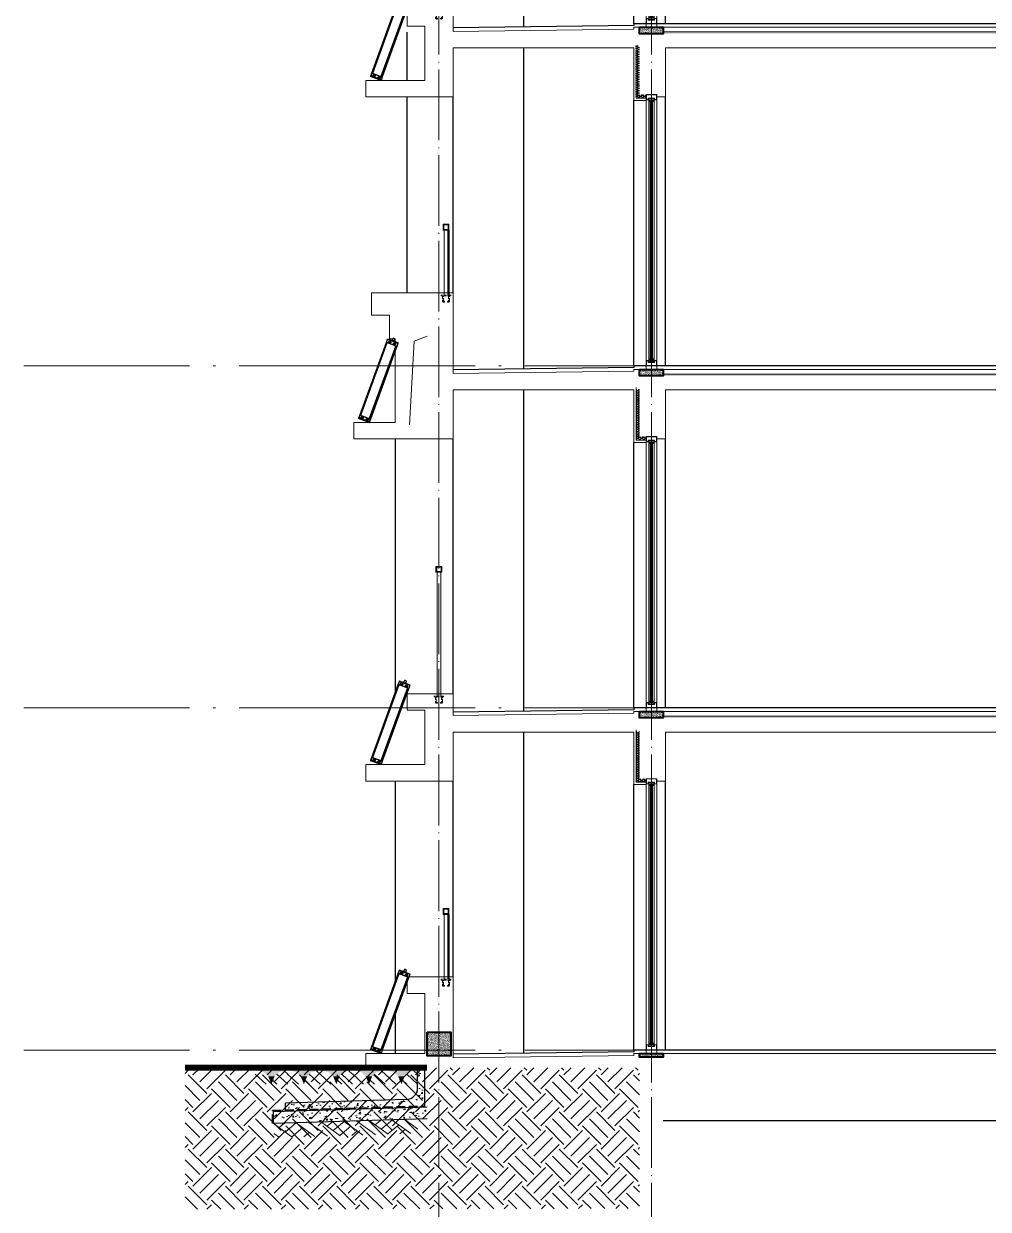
# Model space of a CAD drawing. Extents: x -518115 to 1124316, y -209821 to 1628073.
# Drawn here: x 841284 to 849455, y -118226 to -108176 of the extents above; entities that cross this region are included whole.
import ezdxf

# ---------------------------------------------------------------- set-up
doc = ezdxf.new("R2010")
doc.units = 0
doc.header["$LTSCALE"] = 1000
doc.header["$MEASUREMENT"] = 0
for name, pattern in [('#P_--_20B1_001_t3$0$DASH', [0.35, 0.25, -0.1]), ('DASH', [0.35, 0.25, -0.1]), ('DOTE', [2.42, 2, -0.2, 0.02, -0.2])]:
    doc.linetypes.add(name, pattern=pattern)
for name, color, linetype in [('5-平立面看线1', 45, 'Continuous'), ('COLUMN', 9, 'Continuous'), ('Stair-栏杆', 142, 'Continuous'), ('实线层', 7, 'Continuous'), ('看线', 251, 'Continuous'), ('立面-看线', 251, 'Continuous')]:
    doc.layers.add(name, color=color, linetype=linetype)
for name, color, linetype, lineweight in [('DOTE', 19, 'DOTE', 9), ('PUB_HATCH', 8, 'Continuous', 9), ('S_WINDOW', 144, 'Continuous', 15), ('WALL', 9, 'Continuous', 40), ('内粉刷', 37, 'Continuous', 9), ('填充', 251, 'Continuous', 5), ('立面-中轮廓线', 213, 'Continuous', 35), ('立面-普通轮廓', 7, 'Continuous', 18), ('立面-栏杆', 105, 'Continuous', 15), ('立面-洞口示意', 152, 'Continuous', 13), ('立面-窗', 129, 'Continuous', 30), ('立面-窗开启线', 250, 'Continuous', 13), ('粉刷', 251, 'Continuous', 9), ('细细', 250, 'Continuous', 0)]:
    doc.layers.add(name, color=color, linetype=linetype, lineweight=lineweight)
pattern_1 = [(0, (45447.71, -496523.398), (16.66875, 9.623705), [11.1125, -22.225]), (120, (45447.71, -496523.398), (-16.66874801, 9.62370845), [11.1125, -22.225]), (60, (45447.71, -496523.398), (1.99e-06, 19.24741345), [-22.225, 11.1125])]
pattern_2 = [(315, (145053.3697, 680712.4302), (-1.76776695, -1.76776695), []), (315, (145054.5482, 680712.4302), (-1.76776695, -1.76776695), [])]
pattern_3 = [(315, (145053.3697, 678374.192), (-1.76776695, -1.76776695), []), (315, (145054.5482, 678374.192), (-1.76776695, -1.76776695), [])]
pattern_4 = [(0, (45447.71, -499423.398), (16.66875, 9.623705), [11.1125, -22.225]), (120, (45447.71, -499423.398), (-16.66874801, 9.62370845), [11.1125, -22.225]), (60, (45447.71, -499423.398), (1.99e-06, 19.24741345), [-22.225, 11.1125])]
pattern_5 = [(50, (28072.99, 249033.25), (143.452037, -12.550427), [15, -165]), (355, (28072.99, 249033.25), (-27.750267, 150.438427), [12, -132]), (100.4514, (28084.94, 249032.2), (115.701876, 137.88791), [12.74804, -140.22842]), (46.1842, (28072.99, 249073.25), (213.44821, -33.1038), [22.5, -247.5]), (96.6356, (28090.77, 249070.5), (186.93254, 194.82357), [19.12206, -210.3426]), (351.1842, (28072.99, 249073.25), (186.93239, 194.82372), [18, -198]), (21, (28092.99, 249063.25), (119.38141, -80.52378), [15, -165]), (326, (28092.99, 249063.25), (48.663066, 145.03001), [12, -132]), (71.4514, (28102.93, 249056.54), (168.044526, 64.5061), [12.74804, -140.22842]), (37.5, (28072.986, 249033.25), (2.431971, 66.578771), [0, -130.4, 0, -134, 0, -132.5]), (7.5, (28072.986, 249033.25), (52.613907, 78.882342), [0, -76.4, 0, -127.4, 0, -50.5]), (327.5, (28028.386, 249033.25), (106.764487, -4.510974), [0, -50, 0, -156, 0, -207]), (317.5, (28008.39, 249033.25), (116.637234, 20.020996), [0, -65, 0, -103.6, 0, -147])]
pattern_6 = [(0, (-256764.401, -291910.8335), (16.66875, 9.623705), [11.1125, -22.225]), (120, (-256764.401, -291910.8335), (-16.66874801, 9.62370845), [11.1125, -22.225]), (60, (-256764.401, -291910.8335), (1.99e-06, 19.24741345), [-22.225, 11.1125])]
pattern_7 = [(315, (-218910.2607, -140541.0897), (-1.767766953, -1.767766953), []), (315, (-218909.0822, -140541.0897), (-1.767766953, -1.767766953), [])]
pattern_8 = [(315, (-218910.2607, -141979.3279), (-1.767766953, -1.767766953), []), (315, (-218909.0822, -141979.3279), (-1.767766953, -1.767766953), [])]
pattern_9 = [(0, (-259464.401, -291910.8335), (16.66875, 9.623705), [11.1125, -22.225]), (120, (-259464.401, -291910.8335), (-16.66874801, 9.62370845), [11.1125, -22.225]), (60, (-259464.401, -291910.8335), (1.99e-06, 19.24741345), [-22.225, 11.1125])]

# ---------------------------------------------------------------- blocks, each defined once
blk = doc.blocks.new('A$C3A5F60BE')
at = {"layer": 'Stair-栏杆'}
h = blk.add_hatch(dxfattribs=at)
h.set_pattern_fill('水域', color=5, scale=5)
h.set_pattern_definition([(0, (-542648.838, -108936.119), (0, 10.23622015), [1.2795276, -8.956693]), (26.5650512, (-542647.5587, -108936.119), (10.236220737, 9.4e-08), [1.4305551, -21.458329]), (333.4349488, (-542639.8815, -108935.479), (10.23622078, -4e-09), [1.4305551, -21.458329]), (45, (-542646.279, -108935.479), (0, 10.2362206), [1.80952525, -12.666676]), (135, (-542639.8815, -108935.479), (-10.2362206, 1e-15), [1.80952525, -12.666676]), (26.5650512, (-542644.9996, -108934.1997), (10.236220737, 9.4e-08), [1.4305551, -21.458329]), (333.4349488, (-542642.4406, -108933.56), (10.23622078, -4e-09), [1.4305551, -21.458329]), (0, (-542643.72, -108933.56), (0, 10.23622015), [1.2795276, -8.956693])])
h.paths.add_polyline_path([(15, 0), (25, 0), (25, 550), (15, 550)])
at = {"layer": 'Stair-栏杆', "color": 5}
blk.add_lwpolyline([(25, 550), (25, 550), (25, 0), (25, 0)], close=True, dxfattribs=at)
at = {"layer": '立面-栏杆'}
for p, q in [((-15, 0), (-15, 550)), ((15, 550), (15, 0))]:
    blk.add_line(p, q, dxfattribs=at)
at = {"layer": '立面-栏杆', "linetype": 'DASH', "ltscale": 0.1}
for p, q in [((40, 0), (-40, 0)), ((-40, 0), (-40, -7)), ((40, -7), (40, 0)), ((-40, -7), (-30, -7)), ((-30, -7), (-30, -51)), ((-22, -7), (22, -7)), ((-22, -51), (-22, -7)), ((-15, -53), (-21, -53)), ((-21, -60), (-15, -60)), ((-13, -57), (-13, -56)), ((13, -56), (13, -57)), ((21, -53), (15, -53)), ((15, -60), (21, -60)), ((22, -7), (22, -51)), ((30, -7), (40, -7)), ((30, -51), (30, -7))]:
    blk.add_line(p, q, dxfattribs=at)
at = {"layer": '立面-栏杆'}
for points in [[(25, 600), (-25, 600), (-25, 550), (25, 550)], [(19, 594), (-19, 594), (-19, 556), (19, 556)]]:
    blk.add_lwpolyline(points, close=True, dxfattribs=at)
at = {"layer": '立面-栏杆', "linetype": 'DASH', "ltscale": 0.1}
for centre, major_axis, start_param, end_param in [((-21, -51), (6.36, 6.36), 2.356194, 3.926991), ((-21, -51), (1.27, 1.27), 2.356194, 3.926991), ((-15, -56), (1.91, 1.91), 5.497787, 7.068583), ((-15, -57), (1.91, 1.91), 3.926991, 5.497787), ((15, -56), (1.91, 1.91), 0.785398, 2.356194), ((17, -55), (3.53, 3.53), 2.748894, 3.534292), ((21, -51), (-6.36, 6.36), 2.356194, 3.926991), ((21, -51), (-1.27, 1.27), 2.356194, 3.926991)]:
    blk.add_ellipse(centre, major_axis=major_axis, ratio=1, start_param=start_param, end_param=end_param, dxfattribs=at)
blk = doc.blocks.new('afzdfsregf')
at = {"layer": '细细'}
h = blk.add_hatch(dxfattribs=at)
h.set_pattern_fill('金属', color=256, style=0)
h.set_pattern_definition(pattern_2)
h.paths.add_polyline_path([(221064, 608914), (221044, 608914), (221044, 608927), (220994, 608927), (220994, 608914), (220974, 608914), (220974, 608959), (221064, 608959)])
h.paths.add_polyline_path([(221046, 608929), (221046, 608916), (221062, 608916), (221062, 608957), (220976, 608957), (220976, 608916), (220992, 608916), (220992, 608929)], flags=16)
h = blk.add_hatch(dxfattribs=at)
h.set_pattern_fill('金属', color=256, style=0)
h.set_pattern_definition(pattern_2)
h.paths.add_polyline_path([(220996, 608925), (220996, 608900), (221008, 608900), (221008, 608910), (221029, 608910), (221029, 608900), (221041, 608900), (221041, 608925)])
h.paths.add_polyline_path([(221039, 608923), (221039, 608902), (221031, 608902), (221031, 608912), (221006, 608912), (221006, 608902), (220998, 608902), (220998, 608923)], flags=16)
h = blk.add_hatch(color=256, dxfattribs=at)
edge = h.paths.add_edge_path()
edge.add_line((221023, 608910), (221023, 608898))
edge.add_arc((221019, 608890), 9.44, 61.5175, 118.4825)
edge.add_line((221014, 608898), (221014, 608910))
edge.add_arc((221019, 608919), 9.44, 241.5175, 298.4825)
h = blk.add_hatch(color=256, dxfattribs=at)
edge = h.paths.add_edge_path()
edge.add_line((221023, 606707), (221023, 606719))
edge.add_arc((221019, 606728), 9.44, 241.5175, 298.4825, ccw=False)
edge.add_line((221014, 606719), (221014, 606707))
edge.add_arc((221019, 606699), 9.44, 61.5175, 118.4825, ccw=False)
h = blk.add_hatch(dxfattribs=at)
h.set_pattern_fill('金属', color=256, style=0)
h.set_pattern_definition(pattern_3)
h.paths.add_polyline_path([(221064, 606704), (221044, 606704), (221044, 606690), (220994, 606690), (220994, 606704), (220974, 606704), (220974, 606659), (221064, 606659)])
h.paths.add_polyline_path([(221046, 606688), (221046, 606702), (221062, 606702), (221062, 606661), (220976, 606661), (220976, 606702), (220992, 606702), (220992, 606688)], flags=16)
h = blk.add_hatch(dxfattribs=at)
h.set_pattern_fill('金属', color=256, style=0)
h.set_pattern_definition(pattern_3)
h.paths.add_polyline_path([(220996, 606692), (220996, 606717), (221008, 606717), (221008, 606707), (221029, 606707), (221029, 606717), (221041, 606717), (221041, 606692)])
h.paths.add_polyline_path([(221039, 606694), (221039, 606715), (221031, 606715), (221031, 606705), (221006, 606705), (221006, 606715), (220998, 606715), (220998, 606694)], flags=16)
at = {"layer": 'S_WINDOW'}
for p, q in [((220974, 606704), (220974, 608914)), ((220996, 606717), (220996, 608900)), ((221041, 606717), (221041, 608900)), ((221064, 606704), (221064, 608914))]:
    blk.add_line(p, q, dxfattribs=at)
for points in [[(220974, 608959), (220974, 608914), (220994, 608914), (220994, 608927), (221044, 608927), (221044, 608914), (221064, 608914), (221064, 608959)], [(220976, 608957), (220976, 608916), (220992, 608916), (220992, 608929), (221046, 608929), (221046, 608916), (221062, 608916), (221062, 608957)], [(220996, 608925), (220996, 608900), (221008, 608900), (221008, 608910), (221029, 608910), (221029, 608900), (221041, 608900), (221041, 608925)], [(220998, 608923), (220998, 608902), (221006, 608902), (221006, 608912), (221031, 608912), (221031, 608902), (221039, 608902), (221039, 608923)], [(220974, 606659), (220974, 606704), (220994, 606704), (220994, 606690), (221044, 606690), (221044, 606704), (221064, 606704), (221064, 606659)], [(220976, 606661), (220976, 606702), (220992, 606702), (220992, 606688), (221046, 606688), (221046, 606702), (221062, 606702), (221062, 606661)], [(220996, 606692), (220996, 606717), (221008, 606717), (221008, 606707), (221029, 606707), (221029, 606717), (221041, 606717), (221041, 606692)], [(220998, 606694), (220998, 606715), (221006, 606715), (221006, 606705), (221031, 606705), (221031, 606715), (221039, 606715), (221039, 606694)]]:
    blk.add_lwpolyline(points, close=True, dxfattribs=at)
at = {"layer": '细细'}
for points in [[(221008, 608900), (221008, 606717)], [(221014, 606719), (221014, 608910)], [(221023, 606719), (221023, 608910)], [(221029, 608900), (221029, 606717)]]:
    blk.add_lwpolyline(points, dxfattribs=at)
for points in [[(221023, 608910), (221023, 608898, 0.253805), (221014, 608898), (221014, 608910, 0.253805)], [(221023, 606707), (221023, 606719, -0.253805), (221014, 606719), (221014, 606707, -0.253805)]]:
    blk.add_lwpolyline(points, format="xyb", close=True, dxfattribs=at)
blk = doc.blocks.new('A$C39C008DC')
at = {"layer": '实线层', "color": 5}
for p, q in [((255, 678), (265, 706)), ((255, 678), (265, 706)), ((355, 674), (265, 706)), ((355, 674), (265, 706)), ((265, 706), (265, 706)), ((304, 696), (311, 715)), ((326, 709), (311, 715)), ((319, 690), (326, 709)), ((31, 60), (256, 678)), ((257, 678), (32, 60)), ((32, 60), (257, 677)), ((260, 676), (35, 59)), ((260, 676), (36, 59)), ((334, 649), (109, 32)), ((334, 649), (110, 32)), ((118, 29), (343, 646)), ((343, 646), (119, 29)), ((119, 29), (344, 646)), ((345, 645), (255, 678)), ((353, 669), (263, 702)), ((353, 669), (264, 702)), ((280, 678), (281, 681)), ((282, 676), (280, 678)), ((281, 672), (286, 685)), ((281, 681), (284, 681)), ((285, 676), (282, 676)), ((284, 681), (286, 679)), ((286, 679), (285, 676)), ((304, 696), (297, 695)), ((323, 685), (297, 695)), ((304, 696), (319, 690)), ((319, 690), (323, 685)), ((321, 657), (326, 671)), ((321, 663), (322, 666)), ((323, 661), (321, 663)), ((322, 666), (324, 667)), ((325, 662), (323, 661)), ((324, 667), (326, 664)), ((326, 664), (325, 662)), ((345, 646), (355, 674)), ((345, 645), (355, 673)), ((355, 673), (355, 673)), ((31, 61), (20, 32)), ((30, 61), (20, 33)), ((110, 0), (20, 33)), ((20, 33), (20, 33)), ((110, 0), (20, 32)), ((112, 5), (22, 38)), ((111, 5), (22, 37)), ((120, 28), (30, 61)), ((120, 28), (32, 60)), ((54, 49), (49, 35)), ((50, 45), (49, 42)), ((49, 42), (51, 40)), ((53, 45), (50, 45)), ((51, 40), (53, 40)), ((54, 43), (53, 45)), ((53, 40), (54, 43)), ((93, 29), (92, 26)), ((92, 26), (94, 24)), ((98, 33), (93, 20)), ((96, 29), (93, 29)), ((94, 24), (97, 24)), ((98, 27), (96, 29)), ((97, 24), (98, 27)), ((120, 28), (110, 0)), ((120, 28), (110, 0)), ((110, 0), (110, 0))]:
    blk.add_line(p, q, dxfattribs=at)
for points in [[(263, 702), (263, 702), (263, 702), (264, 702), (264, 702)], [(353, 669), (353, 669), (353, 669), (353, 669), (353, 669)], [(22, 38), (22, 37), (22, 37), (22, 37), (22, 37)], [(112, 5), (112, 5), (112, 5), (111, 5), (111, 5)]]:
    blk.add_lwpolyline(points, dxfattribs=at)
for centre, radius in [((283, 679), 10), ((283, 679), 9.5), ((323, 664), 10), ((323, 664), 9.5), ((52, 42), 9.5), ((52, 42), 10), ((95, 26), 10), ((95, 26), 9.5)]:
    blk.add_circle(centre, radius, dxfattribs=at)
for centre, start, end in [((265, 706), 70, 160), ((355, 673), 340, 70), ((20, 33), 160, 250), ((110, 0), 250, 340)]:
    blk.add_arc(centre, 0.5, start, end, dxfattribs=at)
blk = doc.blocks.new('A$C1D9D50FA')
at = {"layer": '立面-栏杆'}
for p, q in [((-15, 0), (-15, 1050)), ((15, 1050), (15, 0))]:
    blk.add_line(p, q, dxfattribs=at)
at = {"layer": '立面-栏杆', "linetype": 'DASH', "ltscale": 0.1}
for p, q in [((40, 0), (-40, 0)), ((-40, 0), (-40, -7)), ((40, -7), (40, 0)), ((-40, -7), (-30, -7)), ((-30, -7), (-30, -51)), ((-22, -7), (22, -7)), ((-22, -51), (-22, -7)), ((-15, -53), (-21, -53)), ((-21, -60), (-15, -60)), ((-13, -57), (-13, -56)), ((13, -56), (13, -57)), ((21, -53), (15, -53)), ((15, -60), (21, -60)), ((22, -7), (22, -51)), ((30, -7), (40, -7)), ((30, -51), (30, -7))]:
    blk.add_line(p, q, dxfattribs=at)
at = {"layer": '立面-栏杆'}
for points in [[(25, 1100), (-25, 1100), (-25, 1050), (25, 1050)], [(19, 1094), (-19, 1094), (-19, 1056), (19, 1056)]]:
    blk.add_lwpolyline(points, close=True, dxfattribs=at)
at = {"layer": '立面-栏杆', "linetype": 'DASH', "ltscale": 0.1}
for centre, major_axis, start_param, end_param in [((-21, -51), (6.36, 6.36), 2.356194, 3.926991), ((-21, -51), (1.27, 1.27), 2.356194, 3.926991), ((-15, -56), (1.91, 1.91), 5.497787, 7.068583), ((-15, -57), (1.91, 1.91), 3.926991, 5.497787), ((15, -56), (1.91, 1.91), 0.785398, 2.356194), ((17, -55), (3.53, 3.53), 2.748894, 3.534292), ((21, -51), (-6.36, 6.36), 2.356194, 3.926991), ((21, -51), (-1.27, 1.27), 2.356194, 3.926991)]:
    blk.add_ellipse(centre, major_axis=major_axis, ratio=1, start_param=start_param, end_param=end_param, dxfattribs=at)
blk = doc.blocks.new('$LinePat$素土夯实')
at = {"color": 0}
for p, q in [((0, -210), (210, 0)), ((120, -300), (420, 0)), ((420, 0), (608, -188)), ((495, -300), (795, 0)), ((615, 0), (705, -90)), ((315, -105), (502, -293)), ((210, -210), (300, -300)), ((705, -300), (795, -210))]:
    blk.add_line(p, q, dxfattribs=at)
blk = doc.blocks.new('$LinePat$自然土壤')
at = {"color": 0}
for p, q in [((0, -90), (71, -19)), ((0, -300), (211, -89)), ((210, -300), (286, -224)), ((420, -300), (630, -90))]:
    blk.add_line(p, q, dxfattribs=at)
for points in [[(0, 0), (630, 0), (168, -45), (462, -45)], [(168, -45), (462, -45), (252, -132), (378, -132)], [(252, -132), (378, -132), (315, -300)]]:
    blk.add_solid(points, dxfattribs=at)
blk = doc.blocks.new('sanshui')
at = {"layer": '粉刷'}
h = blk.add_hatch(dxfattribs=at)
h.set_pattern_fill('混凝土', color=256, scale=20)
h.set_pattern_definition(pattern_5)
edge = h.paths.add_edge_path()
edge.add_line((346318, 427330), (346258, 427330))
edge.add_line((346258, 427330), (346258, 427160))
edge.add_arc((346158, 427160), 100, 271.7184, 360, ccw=False)
edge.add_line((346161, 427060), (345138, 427030))
edge.add_line((345138, 427030), (345138, 426970))
edge.add_line((345138, 426970), (346318, 427005))
edge.add_line((346318, 427005), (346318, 427330))
h = blk.add_hatch(dxfattribs=at)
h.set_pattern_fill('混凝土', color=256, scale=20)
h.set_pattern_definition(pattern_5)
h.paths.add_polyline_path([(346338, 426896), (346338, 426996), (345038, 426957), (345038, 426857)])
at = {"layer": 'COLUMN'}
for p, q in [((346258, 427330), (346318, 427330)), ((346258, 427160), (346258, 427330)), ((346318, 426995), (346318, 427330)), ((346161, 427060), (345138, 427030)), ((345138, 426960), (345138, 427030)), ((346338, 426996), (345038, 426957)), ((345038, 426857), (345038, 426957)), ((346338, 426896), (345038, 426857))]:
    blk.add_line(p, q, dxfattribs=at)
blk.add_arc((346158, 427160), 100, 271.7184, 0, dxfattribs=at)
at = {"layer": '立面-中轮廓线', "linetype": 'DASH', "ltscale": 0.3}
blk.add_lwpolyline([(345028, 426857), (345028, 426966), (346318, 427005)], dxfattribs=at)
at = {"layer": '粉刷'}
blk.add_line((344881, 427330), (346258, 427330), dxfattribs=at)
at = {"layer": '粉刷', "yscale": 0.4, "zscale": 0.4}
for name, p, xscale, rotation in [('$LinePat$自然土壤', (345157, 427310), -0.4369306507241237, 359.9999999999903), ('$LinePat$自然土壤', (345432, 427310), -0.4369306507241237, 359.9999999999903), ('$LinePat$自然土壤', (345707, 427310), -0.4369306507241237, 359.9999999999903), ('$LinePat$自然土壤', (345983, 427310), -0.4369306507241237, 359.9999999999903), ('$LinePat$自然土壤', (346258, 427310), -0.4369306507241237, 359.9999999999903), ('$LinePat$素土夯实', (345444, 426869), -0.5117605352322558, 1.718358001643932), ('$LinePat$素土夯实', (345851, 426881), -0.5117605352322558, 1.718358001643932), ('$LinePat$素土夯实', (346258, 426893), -0.5117605352322558, 1.718358001643932)]:
    blk.add_blockref(name, p, dxfattribs=dict(at, xscale=xscale, rotation=rotation))
blk = doc.blocks.new('A$C7DFF5D65')
at = {"layer": '立面-普通轮廓'}
blk.add_lwpolyline([(0, 0), (-1100, 0), (-1100, 2200), (0, 2200)], close=True, dxfattribs=at)
at = {"layer": '立面-窗'}
blk.add_lwpolyline([(-50, 50), (-1050, 50), (-1050, 2150), (-50, 2150)], close=True, dxfattribs=at)
at = {"layer": '立面-窗开启线', "linetype": '#P_--_20B1_001_t3$0$DASH', "ltscale": 0.5}
blk.add_lwpolyline([(-50, 2150), (-1100, 1100), (-50, 50)], dxfattribs=at)
blk = doc.blocks.new('zrszerf')
at = {"layer": '细细'}
h = blk.add_hatch(dxfattribs=at)
h.set_pattern_fill('金属', color=256, style=0)
h.set_pattern_definition(pattern_7)
h.paths.add_polyline_path([(257695, 608543), (257715, 608543), (257715, 608557), (257765, 608557), (257765, 608543), (257785, 608543), (257785, 608588), (257695, 608588)])
h.paths.add_polyline_path([(257713, 608559), (257713, 608545), (257697, 608545), (257697, 608586), (257783, 608586), (257783, 608545), (257767, 608545), (257767, 608559)], flags=16)
h = blk.add_hatch(dxfattribs=at)
h.set_pattern_fill('金属', color=256, style=0)
h.set_pattern_definition(pattern_7)
h.paths.add_polyline_path([(257762, 608555), (257762, 608530), (257750, 608530), (257750, 608540), (257729, 608540), (257729, 608530), (257717, 608530), (257717, 608555)])
h.paths.add_polyline_path([(257719, 608553), (257719, 608532), (257727, 608532), (257727, 608542), (257752, 608542), (257752, 608532), (257760, 608532), (257760, 608553)], flags=16)
h = blk.add_hatch(color=256, dxfattribs=at)
edge = h.paths.add_edge_path()
edge.add_line((257735, 608540), (257735, 608528))
edge.add_arc((257740, 608520), 9.44, 61.5175, 118.4825, ccw=False)
edge.add_line((257744, 608528), (257744, 608540))
edge.add_arc((257740, 608548), 9.44, 241.5175, 298.4825, ccw=False)
h = blk.add_hatch(dxfattribs=at)
h.set_pattern_fill('金属', color=256, style=0)
h.set_pattern_definition(pattern_8)
h.paths.add_polyline_path([(257695, 607233), (257715, 607233), (257715, 607220), (257765, 607220), (257765, 607233), (257785, 607233), (257785, 607188), (257695, 607188)])
h.paths.add_polyline_path([(257713, 607218), (257713, 607231), (257697, 607231), (257697, 607190), (257783, 607190), (257783, 607231), (257767, 607231), (257767, 607218)], flags=16)
h = blk.add_hatch(dxfattribs=at)
h.set_pattern_fill('金属', color=256, style=0)
h.set_pattern_definition(pattern_8)
h.paths.add_polyline_path([(257762, 607222), (257762, 607247), (257750, 607247), (257750, 607237), (257729, 607237), (257729, 607247), (257717, 607247), (257717, 607222)])
h.paths.add_polyline_path([(257719, 607224), (257719, 607245), (257727, 607245), (257727, 607235), (257752, 607235), (257752, 607245), (257760, 607245), (257760, 607224)], flags=16)
h = blk.add_hatch(color=256, dxfattribs=at)
edge = h.paths.add_edge_path()
edge.add_line((257735, 607237), (257735, 607249))
edge.add_arc((257740, 607257), 9.44, 241.5175, 298.4825)
edge.add_line((257744, 607249), (257744, 607237))
edge.add_arc((257740, 607229), 9.44, 61.5175, 118.4825)
at = {"layer": 'S_WINDOW'}
for p, q in [((257695, 607233), (257695, 608543)), ((257717, 607247), (257717, 608530)), ((257762, 607247), (257762, 608530)), ((257785, 607233), (257785, 608543))]:
    blk.add_line(p, q, dxfattribs=at)
for points in [[(257785, 608588), (257785, 608543), (257765, 608543), (257765, 608557), (257715, 608557), (257715, 608543), (257695, 608543), (257695, 608588)], [(257783, 608586), (257783, 608545), (257767, 608545), (257767, 608559), (257713, 608559), (257713, 608545), (257697, 608545), (257697, 608586)], [(257762, 608555), (257762, 608530), (257750, 608530), (257750, 608540), (257729, 608540), (257729, 608530), (257717, 608530), (257717, 608555)], [(257760, 608553), (257760, 608532), (257752, 608532), (257752, 608542), (257727, 608542), (257727, 608532), (257719, 608532), (257719, 608553)], [(257785, 607188), (257785, 607233), (257765, 607233), (257765, 607220), (257715, 607220), (257715, 607233), (257695, 607233), (257695, 607188)], [(257783, 607190), (257783, 607231), (257767, 607231), (257767, 607218), (257713, 607218), (257713, 607231), (257697, 607231), (257697, 607190)], [(257762, 607222), (257762, 607247), (257750, 607247), (257750, 607237), (257729, 607237), (257729, 607247), (257717, 607247), (257717, 607222)], [(257760, 607224), (257760, 607245), (257752, 607245), (257752, 607235), (257727, 607235), (257727, 607245), (257719, 607245), (257719, 607224)]]:
    blk.add_lwpolyline(points, close=True, dxfattribs=at)
at = {"layer": '细细'}
for points in [[(257729, 608530), (257729, 607247)], [(257735, 607249), (257735, 608540)], [(257744, 607249), (257744, 608540)], [(257750, 608530), (257750, 607247)]]:
    blk.add_lwpolyline(points, dxfattribs=at)
for points in [[(257735, 608540), (257735, 608528, -0.253805), (257744, 608528), (257744, 608540, -0.253805)], [(257735, 607237), (257735, 607249, 0.253805), (257744, 607249), (257744, 607237, 0.253805)]]:
    blk.add_lwpolyline(points, format="xyb", close=True, dxfattribs=at)
blk = doc.blocks.new('A$C01BC52BD')
at = {"layer": '立面-栏杆'}
for p, q in [((-15, 0), (-15, 450)), ((15, 450), (15, 0))]:
    blk.add_line(p, q, dxfattribs=at)
at = {"layer": '立面-栏杆', "linetype": 'DASH', "ltscale": 0.1}
for p, q in [((40, 0), (-40, 0)), ((-40, 0), (-40, -7)), ((40, -7), (40, 0)), ((-40, -7), (-30, -7)), ((-30, -7), (-30, -51)), ((-22, -7), (22, -7)), ((-22, -51), (-22, -7)), ((-15, -53), (-21, -53)), ((-21, -60), (-15, -60)), ((-13, -57), (-13, -56)), ((13, -56), (13, -57)), ((21, -53), (15, -53)), ((15, -60), (21, -60)), ((22, -7), (22, -51)), ((30, -7), (40, -7)), ((30, -51), (30, -7))]:
    blk.add_line(p, q, dxfattribs=at)
at = {"layer": '立面-栏杆'}
for points in [[(25, 500), (-25, 500), (-25, 450), (25, 450)], [(19, 494), (-19, 494), (-19, 456), (19, 456)]]:
    blk.add_lwpolyline(points, close=True, dxfattribs=at)
at = {"layer": '立面-栏杆', "linetype": 'DASH', "ltscale": 0.1}
for centre, major_axis, start_param, end_param in [((-21, -51), (6.36, 6.36), 2.356194, 3.926991), ((-21, -51), (1.27, 1.27), 2.356194, 3.926991), ((-15, -56), (1.91, 1.91), 5.497787, 7.068583), ((-15, -57), (1.91, 1.91), 3.926991, 5.497787), ((15, -56), (1.91, 1.91), 0.785398, 2.356194), ((17, -55), (3.53, 3.53), 2.748894, 3.534292), ((21, -51), (-6.36, 6.36), 2.356194, 3.926991), ((21, -51), (-1.27, 1.27), 2.356194, 3.926991)]:
    blk.add_ellipse(centre, major_axis=major_axis, ratio=1, start_param=start_param, end_param=end_param, dxfattribs=at)
blk = doc.blocks.new('GDFGDGRGDGD')
at = {"layer": '立面-看线'}
h = blk.add_hatch(dxfattribs=at)
h.set_pattern_fill('HONEY', color=256, scale=7)
h.set_pattern_definition(pattern_9)
h.paths.add_polyline_path([(551819, 93536), (551789, 93536), (551789, 94436), (551734, 94436), (551734, 94466), (551819, 94466)])
h = blk.add_hatch(dxfattribs=at)
h.set_pattern_fill('碎沙', color=256, scale=4)
h.set_pattern_definition([(37.5, (-249464.4014, -291910.8335), (-0.32000626, 9.78826475), [0, -7.7216, 0, -8.636, 0, -8.255]), (7.5, (-249464.401, -291910.833), (8.99046566, 14.33650201), [0, -4.1656, 0, -6.9596, 0, -2.667]), (327.5, (-249470.65, -291910.8335), (15.819847405, 0.02874369), [0, -2.54, 0, -9.144, 0, -11.938]), (317.5, (-249470.65, -291910.833), (15.27112905, 4.45858647), [0, -1.27, 0, -5.9944, 0, -6.858])])
h.paths.add_polyline_path([(551589, 93451), (551789, 93451), (551789, 93651), (551589, 93651)])
h = blk.add_hatch(dxfattribs=at)
h.set_pattern_fill('碎沙', color=256, scale=4)
h.set_pattern_definition([(37.5, (-256764.4014, -291910.8335), (-0.32000626, 9.78826475), [0, -7.7216, 0, -8.636, 0, -8.255]), (7.5, (-256764.401, -291910.833), (8.99046566, 14.33650201), [0, -4.1656, 0, -6.9596, 0, -2.667]), (327.5, (-256770.65, -291910.8335), (15.819847405, 0.02874369), [0, -2.54, 0, -9.144, 0, -11.938]), (317.5, (-256770.65, -291910.833), (15.27112905, 4.45858647), [0, -1.27, 0, -5.9944, 0, -6.858])])
h.paths.add_polyline_path([(544289, 93451), (544489, 93451), (544489, 93506), (544289, 93506)])
h = blk.add_hatch(dxfattribs=at)
h.set_pattern_fill('HONEY', color=256, scale=7)
h.set_pattern_definition(pattern_6)
h.paths.add_polyline_path([(551589, 93466), (544489, 93466), (544489, 93451), (551589, 93451)])
h = blk.add_hatch(dxfattribs=at)
h.set_pattern_fill('HONEY', color=256, scale=7)
h.set_pattern_definition(pattern_9)
h.paths.add_polyline_path([(551789, 93451), (551819, 93451), (551819, 93536), (551789, 93536)])
h.paths.add_polyline_path([(551819, 93351), (551789, 93351), (551789, 92936), (551734, 92936), (551734, 92906), (551819, 92906)])
h = blk.add_hatch(dxfattribs=at)
h.set_pattern_fill('HONEY', color=256, scale=7)
h.set_pattern_definition(pattern_6)
h.paths.add_polyline_path([(544259, 93351), (544289, 93351), (544289, 92936), (544344, 92936), (544344, 92906), (544259, 92906)])
at = {"layer": 'PUB_HATCH', "color": 215, "true_color": 0xa953a0}
blk.add_line((544489, 93466), (551589, 93466), dxfattribs=at)
for points in [[(551734, 94466), (551819, 94466), (551819, 93451)], [(544259, 93351), (544259, 92906), (544344, 92906)], [(551819, 93351), (551819, 92906), (551734, 92906)]]:
    blk.add_lwpolyline(points, dxfattribs=at)
at = {"layer": 'S_WINDOW'}
blk.add_lwpolyline([(544344, 93536), (544434, 93536), (544434, 93506), (544344, 93506)], close=True, dxfattribs=at)
at = {"layer": 'WALL', "color": 7}
for points in [[(551589, 93651), (551789, 93651), (551789, 93451), (551589, 93451)], [(544289, 93506), (544489, 93506), (544489, 93451), (544289, 93451)]]:
    blk.add_lwpolyline(points, close=True, dxfattribs=at)
at = {"layer": '内粉刷'}
for points in [[(551734, 94486), (551839, 94486), (551839, 93491)], [(551569, 93506), (551569, 94456), (551644, 94456)], [(542709, 93471), (542709, 93656), (542319, 93656), (542319, 93516), (542469, 93516), (542469, 93056), (541969, 93056), (541969, 92916), (542709, 92916), (542709, 93331), (544239, 93331), (544239, 92886), (544344, 92886)], [(552569, 93471), (552569, 93656), (552959, 93656), (552959, 93516), (552809, 93516), (552809, 93056), (552959, 93056), (552959, 92916), (552569, 92916), (552569, 93331)], [(551569, 93506), (544239, 93506), (544239, 93491), (542709, 93471)], [(551839, 93491), (552569, 93471)], [(544434, 92916), (544509, 92916), (544509, 93331), (548769, 93331)], [(548769, 93331), (548769, 93016), (549009, 93016), (549009, 93331)], [(549009, 93331), (551569, 93331), (551569, 92916), (551644, 92916)], [(551839, 93331), (551839, 92886), (551734, 92886)], [(551839, 93331), (552569, 93331)]]:
    blk.add_lwpolyline(points, dxfattribs=at)
at = {"layer": '看线', "color": 252, "true_color": 0x939598}
for p, q in [((543309, 93509), (543309, 96231)), ((548769, 95916), (547489, 95916)), ((549009, 95916), (550989, 95916)), ((542319, 93739), (542319, 95816)), ((542319, 93056), (542319, 93464))]:
    blk.add_line(p, q, dxfattribs=at)
at = {"layer": '看线'}
for p, q in [((542709, 93656), (542709, 95816)), ((544239, 93536), (544239, 95786)), ((544509, 93536), (544509, 95816)), ((551569, 94456), (551569, 95816)), ((551839, 95786), (551839, 94486)), ((552569, 95816), (552569, 93656)), ((552569, 95786), (552569, 93656)), ((552809, 95816), (552809, 93656))]:
    blk.add_line(p, q, dxfattribs=at)
at = {"layer": '看线', "color": 252, "true_color": 0x939598}
for points in [[(547489, 93536), (547489, 95916)], [(550989, 93536), (550989, 95916)]]:
    blk.add_lwpolyline(points, dxfattribs=at)
at = {"layer": '看线'}
blk.add_lwpolyline([(549389, 93536), (549389, 95916)], dxfattribs=at)
at = {"layer": '看线', "color": 32}
blk.add_lwpolyline([(551569, 93536), (544239, 93536), (544239, 93521), (542709, 93501)], dxfattribs=at)
at = {"layer": '立面-中轮廓线'}
for p, q in [((553589, 96436), (553589, 93536)), ((555239, 96436), (555239, 93536))]:
    blk.add_line(p, q, dxfattribs=at)
for name, p in [('afzdfsregf', (323370, -513123)), ('zrszerf', (293949, -512752)), ('A$C7DFF5D65', (550839, 93536)), ('A$C1D9D50FA', (542589, 93636)), ('A$C01BC52BD', (552689, 93636)), ('A$C39C008DC', (541989, 93056))]:
    blk.add_blockref(name, p)

msp = doc.modelspace()

# ---------------------------------------------------------------- hatches: boundary and pattern name
at = {"layer": '填充'}
h = msp.add_hatch(dxfattribs=at)
h.set_pattern_fill('EARTH', color=250, scale=70, angle=45, style=0)
h.set_pattern_definition([(45, (45747, -503491.1), (0, 314.308964), [222.25, -222.25]), (45, (45688.07, -503432.18), (0, 314.308964), [222.25, -222.25]), (45, (45629.14, -503373.24), (0, 314.308964), [222.25, -222.25]), (135, (45629.14, -503333.95), (-314.308964, 0), [222.25, -222.25]), (135, (45688.07, -503275.02), (-314.308964, 0), [222.25, -222.25]), (135, (45747, -503216.09), (-314.308964, 0), [222.25, -222.25])])
edge = h.paths.add_edge_path()
edge.add_line((842650.9, -117026.9), (842650.9, -118220.1))
edge.add_line((842669, -118226.8), (846500.9, -118220.1))
edge.add_line((846500.9, -118220.1), (846500.9, -117026.8))
edge.add_line((846500.9, -117026.8), (842672.8, -117026.9))
at = {"layer": '立面-看线'}
h = msp.add_hatch(dxfattribs=at)
h.set_pattern_fill('碎沙', color=256, scale=4)
h.set_pattern_definition([(37.5, (45447.7104, -496523.398), (-0.32000626, 9.78826475), [0, -7.7216, 0, -8.636, 0, -8.255]), (7.5, (45447.71, -496523.398), (8.99046566, 14.33650201), [0, -4.1656, 0, -6.9596, 0, -2.667]), (327.5, (45441.462, -496523.398), (15.819847405, 0.02874369), [0, -2.54, 0, -9.144, 0, -11.938]), (317.5, (45441.462, -496523.398), (15.27112905, 4.45858647), [0, -1.27, 0, -5.9944, 0, -6.858])])
h.paths.add_polyline_path([(846501, -111161.4), (846701, -111161.4), (846701, -111106.4), (846501, -111106.4)])
h = msp.add_hatch(dxfattribs=at)
h.set_pattern_fill('HONEY', color=256, scale=7)
h.set_pattern_definition(pattern_1)
h.paths.add_polyline_path([(853801, -111146.4), (846701, -111146.4), (846701, -111161.4), (853801, -111161.4)])
h = msp.add_hatch(dxfattribs=at)
h.set_pattern_fill('HONEY', color=256, scale=7)
h.set_pattern_definition(pattern_1)
h.paths.add_polyline_path([(846471, -111276.4), (846501, -111276.4), (846501, -111676.4), (846556, -111676.4), (846556, -111706.4), (846471, -111706.4)])
h = msp.add_hatch(dxfattribs=at)
h.set_pattern_fill('碎沙', color=256, scale=4)
h.set_pattern_definition([(37.5, (45447.7104, -499423.398), (-0.32000626, 9.78826475), [0, -7.7216, 0, -8.636, 0, -8.255]), (7.5, (45447.71, -499423.398), (8.99046566, 14.33650201), [0, -4.1656, 0, -6.9596, 0, -2.667]), (327.5, (45441.462, -499423.398), (15.819847405, 0.02874369), [0, -2.54, 0, -9.144, 0, -11.938]), (317.5, (45441.462, -499423.398), (15.27112905, 4.45858647), [0, -1.27, 0, -5.9944, 0, -6.858])])
h.paths.add_polyline_path([(846501, -114061.4), (846701, -114061.4), (846701, -114006.4), (846501, -114006.4)])
h = msp.add_hatch(dxfattribs=at)
h.set_pattern_fill('HONEY', color=256, scale=7)
h.set_pattern_definition(pattern_4)
h.paths.add_polyline_path([(853801, -114046.4), (846701, -114046.4), (846701, -114061.4), (853801, -114061.4)])
h = msp.add_hatch(dxfattribs=at)
h.set_pattern_fill('HONEY', color=256, scale=7)
h.set_pattern_definition(pattern_4)
h.paths.add_polyline_path([(846471, -114176.4), (846501, -114176.4), (846501, -114576.4), (846556, -114576.4), (846556, -114606.4), (846471, -114606.4)])
h = msp.add_hatch(dxfattribs=at)
h.set_pattern_fill('碎沙', color=256, scale=4)
h.set_pattern_definition([(37.5, (43647.7104, -502288.398), (-0.32000626, 9.78826475), [0, -7.7216, 0, -8.636, 0, -8.255]), (7.5, (43647.71, -502288.398), (8.99046566, 14.33650201), [0, -4.1656, 0, -6.9596, 0, -2.667]), (327.5, (43641.462, -502288.398), (15.819847405, 0.02874369), [0, -2.54, 0, -9.144, 0, -11.938]), (317.5, (43641.462, -502288.398), (15.27112905, 4.45858647), [0, -1.27, 0, -5.9944, 0, -6.858])])
h.paths.add_polyline_path([(844701, -116926.4), (844901, -116926.4), (844901, -116726.4), (844701, -116726.4)])
h = msp.add_hatch(dxfattribs=at)
h.set_pattern_fill('碎沙', color=256, scale=4)
h.set_pattern_definition([(37.5, (45447.7104, -502323.398), (-0.32000626, 9.78826475), [0, -7.7216, 0, -8.636, 0, -8.255]), (7.5, (45447.71, -502323.398), (8.99046566, 14.33650201), [0, -4.1656, 0, -6.9596, 0, -2.667]), (327.5, (45441.462, -502323.398), (15.819847405, 0.02874369), [0, -2.54, 0, -9.144, 0, -11.938]), (317.5, (45441.462, -502323.398), (15.27112905, 4.45858647), [0, -1.27, 0, -5.9944, 0, -6.858])])
h.paths.add_polyline_path([(846501, -116936.4), (846701, -116936.4), (846701, -116906.4), (846501, -116906.4)])

# ---------------------------------------------------------------- linework, layer by layer
at = {"layer": '5-平立面看线1', "color": 1, "ltscale": 0.8, "const_width": 50}
msp.add_lwpolyline([(842651, -117026.4), (844701, -117026.4)], dxfattribs=at)
at = {"layer": 'DOTE', "linetype": 'DOTE', "ltscale": 0.3}
for p, q in [((844801, -80976.4), (844801, -122476.4)), ((846601, -80976.4), (846601, -122476.4))]:
    msp.add_line(p, q, dxfattribs=at)
at = {"layer": 'DOTE', "linetype": 'DOTE'}
for p, q in [((864468.3, -111076.4), (841283.6, -111076.4)), ((864468.3, -113976.4), (841283.6, -113976.4)), ((864468.3, -116876.4), (841283.6, -116876.4))]:
    msp.add_line(p, q, dxfattribs=at)
at = {"layer": 'PUB_HATCH', "color": 215, "true_color": 0xa953a0}
for p, q in [((846701, -111146.4), (853801, -111146.4)), ((846701, -114046.4), (853801, -114046.4))]:
    msp.add_line(p, q, dxfattribs=at)
for points in [[(846471, -111261.4), (846471, -111706.4), (846556, -111706.4)], [(846471, -114161.4), (846471, -114606.4), (846556, -114606.4)]]:
    msp.add_lwpolyline(points, dxfattribs=at)
at = {"layer": 'S_WINDOW'}
for points in [[(846556, -111076.4), (846646, -111076.4), (846646, -111106.4), (846556, -111106.4)], [(846556, -113976.4), (846646, -113976.4), (846646, -114006.4), (846556, -114006.4)], [(846556, -116876.4), (846646, -116876.4), (846646, -116906.4), (846556, -116906.4)]]:
    msp.add_lwpolyline(points, close=True, dxfattribs=at)
at = {"layer": 'WALL', "color": 7}
for points in [[(846501, -111106.4), (846701, -111106.4), (846701, -111161.4), (846501, -111161.4)], [(846501, -114006.4), (846701, -114006.4), (846701, -114061.4), (846501, -114061.4)], [(844701, -116726.4), (844901, -116726.4), (844901, -116926.4), (844701, -116926.4)], [(846501, -116906.4), (846701, -116906.4), (846701, -116936.4), (846501, -116936.4)]]:
    msp.add_lwpolyline(points, close=True, dxfattribs=at)
at = {"layer": '内粉刷'}
for points in [[(844921, -111141.4), (844921, -110456.4), (844231, -110456.4), (844231, -110646.4), (844381, -110646.4), (844381, -110846.4), (844431, -110846.4), (844431, -111556.4)], [(853781, -111106.4), (846451, -111106.4), (846451, -111121.4), (844921, -111141.4)], [(844431, -111556.4), (844081, -111556.4), (844081, -111696.4), (844921, -111696.4), (844921, -111281.4)], [(844921, -111281.4), (846451, -111281.4), (846451, -111726.4), (846556, -111726.4)], [(846646, -111696.4), (846721, -111696.4), (846721, -111281.4), (853781, -111281.4), (853781, -111696.4), (853856, -111696.4)], [(846556, -114626.4), (846451, -114626.4), (846451, -114181.4), (844921, -114181.4), (844921, -114596.4), (844181, -114596.4), (844181, -114456.4), (844681, -114456.4), (844681, -113996.4), (844531, -113996.4), (844531, -113856.4), (844921, -113856.4), (844921, -114041.4)], [(853781, -114006.4), (846451, -114006.4), (846451, -114021.4), (844921, -114041.4)], [(846646, -114596.4), (846721, -114596.4), (846721, -114181.4), (853781, -114181.4), (853781, -114596.4), (853856, -114596.4)], [(844181, -117026.4), (844181, -116906.4), (844681, -116906.4), (844681, -116396.4), (844531, -116396.4), (844531, -116256.4), (844921, -116256.4), (844921, -116941.4)], [(853781, -116906.4), (846451, -116906.4), (846451, -116921.4), (844921, -116941.4)]]:
    msp.add_lwpolyline(points, dxfattribs=at)
at = {"layer": '看线', "color": 252, "true_color": 0x939598}
for p, q in [((845521, -111103.6), (845521, -108381.4)), ((844531, -110456.4), (844531, -108796.4)), ((845521, -114003.6), (845521, -111281.4)), ((844431, -111696.4), (844431, -113850.6)), ((845521, -116903.6), (845521, -114181.4)), ((844431, -114596.4), (844431, -116300.6)), ((844431, -116572.6), (844431, -116906.4)), ((851001, -117476.4), (846701, -117476.4))]:
    msp.add_line(p, q, dxfattribs=at)
at = {"layer": '看线'}
for p, q in [((844921, -110456.4), (844921, -108796.4)), ((846451, -111076.4), (846451, -108826.4)), ((846721, -111076.4), (846721, -108796.4)), ((844921, -113856.4), (844921, -111696.4)), ((846451, -113976.4), (846451, -111726.4)), ((846721, -113976.4), (846721, -111696.4)), ((844921, -116256.4), (844921, -114596.4)), ((846451, -116876.4), (846451, -114626.4)), ((846721, -116876.4), (846721, -114596.4))]:
    msp.add_line(p, q, dxfattribs=at)
at = {"layer": '看线', "color": 32}
for points in [[(853781, -111076.4), (846451, -111076.4), (846451, -111091.4), (844921, -111111.4)], [(853781, -113976.4), (846451, -113976.4), (846451, -113991.4), (844921, -114011.4)], [(853781, -116876.4), (846451, -116876.4), (846451, -116891.4), (844921, -116911.4)]]:
    msp.add_lwpolyline(points, dxfattribs=at)
at = {"layer": '立面-洞口示意'}
msp.add_lwpolyline([(844551, -111576.4), (844589.9, -110868.3), (844701, -110826.4)], dxfattribs=at)

# ---------------------------------------------------------------- block references
for name, p in [('GDFGDGRGDGD', (302212.1, -201712.6)), ('afzdfsregf', (625582.2, -717735.2)), ('A$C3A5F60BE', (844861, -110476.4)), ('A$C39C008DC', (844101, -111556.4)), ('afzdfsregf', (625582.2, -720635.2)), ('A$C1D9D50FA', (844801, -113876.4)), ('A$C39C008DC', (844201, -114456.4)), ('afzdfsregf', (625582.2, -723535.2)), ('A$C3A5F60BE', (844861, -116276.4)), ('A$C39C008DC', (844201, -116906.4)), ('sanshui', (498362.8, -544356.2))]:
    msp.add_blockref(name, p)

doc.saveas('drawing.dxf')
